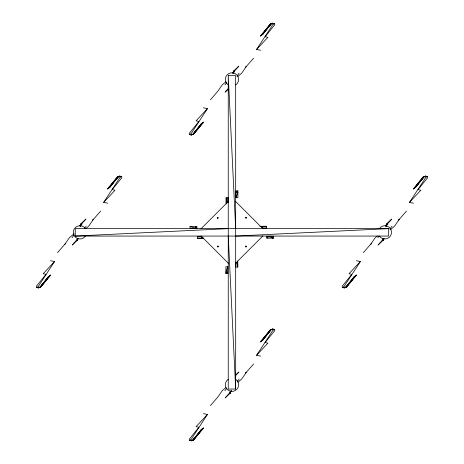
<?xml version="1.0" encoding="UTF-8"?>
<svg xmlns="http://www.w3.org/2000/svg" width="464" height="464" viewBox="0 0 464 464"><rect width="100%" height="100%" fill="white"/><g stroke="black" fill="none" stroke-linecap="round" stroke-linejoin="round"><path stroke-width="0.7" d="M227.911 202.675L228.033 197.728L226.136 197.728L226.136 203.621M236.002 262.705L235.88 267.078L237.777 267.078L237.777 261.186M236.402 196.33L236.031 197.699L237.893 197.699L237.893 190.849L236.031 190.849L236.031 197.699L237.893 192.299L236.031 192.299L237.893 190.849M226.281 272.24L225.91 273.609L227.772 273.609L227.772 266.759L225.91 266.759L225.91 273.609L227.772 272.159L225.91 272.159L227.772 266.759M77.54 238.223L76.653 240.01L72.216 245.044L77.268 240.364L77.975 238.473M230.451 391.135L229.564 392.921L225.127 397.955L230.179 393.275L231.118 390.752M383.368 238.223L382.475 240.01L378.038 245.044L383.09 240.364L383.798 238.473M76.653 240.01L77.268 240.364L78.027 238.496M229.564 392.921L230.179 393.275L231.194 390.781M382.475 240.01L383.09 240.364L383.856 238.496M77.268 240.364L78.248 238.432M230.179 393.275L231.484 390.694M383.09 240.364L384.07 238.432M80.313 226.42L81.525 224.037L85.956 219.083L80.904 223.671L79.709 226.003M233.525 72.912L234.436 71.125L238.873 66.172L233.821 70.76L232.621 73.086M386.135 226.42L387.347 224.037L391.784 219.083L386.732 223.671L385.532 226.003M80.33 226.107L81.003 224.843L82.058 224.089M233.241 73.196L233.914 71.932L233.143 73.092M386.152 226.107L386.825 224.843L387.881 224.089M54.526 261.545L43.175 273.725L46 274.346L36.366 286.259L36.476 287.442L37.978 286.903L54.526 261.545L50.483 260.704M103.652 202.391L115.002 190.228L112.178 189.637L121.812 177.753L121.701 176.569L120.199 177.103L103.652 202.391L107.7 203.18M207.437 108.634L196.086 120.814L198.917 121.435L189.277 133.348L189.393 134.531L190.89 133.992L207.437 108.634L203.394 107.793M256.563 49.48L267.914 37.317L265.089 36.726L274.723 24.841L274.613 23.658L273.11 24.192L256.563 49.48L260.611 50.269M207.437 414.456L196.086 426.636L198.917 427.257L189.277 439.17L189.393 440.359L190.89 439.814L207.437 414.456L203.394 413.615M256.563 355.302L267.914 343.14L265.089 342.548L274.723 330.664L274.613 329.481L273.11 330.014L256.563 355.302L260.611 356.091M360.354 261.545L349.003 273.725L351.828 274.346L342.188 286.259L342.304 287.442L343.801 286.903L360.354 261.545L356.306 260.704M409.48 202.391L420.825 190.228L418 189.637L427.634 177.753L427.524 176.569L426.022 177.103L409.48 202.391L413.523 203.18M80.075 226.217L81.525 224.037L80.904 223.671M232.986 73.306L234.436 71.125L233.821 70.76M385.903 226.217L387.347 224.037L386.732 223.671M80.231 226.003L81.003 224.843M386.054 226.003L386.825 224.843M100.659 211.114L93.484 219.298L88.792 226.084L85.625 228.81M253.57 58.203L246.396 66.387L241.703 73.173L238.009 76.351M253.57 364.025L246.396 372.209L241.703 378.995L238.009 382.174M406.481 211.114L399.307 219.298L394.62 226.084L390.398 229.715M57.53 252.677L64.711 244.4L69.397 237.69L74.095 233.763M363.358 252.677L370.533 244.4L375.219 237.69L377.307 235.944M71.99 237.817L74.089 234.917M224.901 84.906L226.577 82.586M224.901 390.729L226.577 388.409M377.812 237.817L379.071 236.077M84.489 228.479L86.188 226.148M236.971 76.154L239.099 73.231M237.4 381.391L239.099 379.059M389.882 229.065L392.01 226.148M117.641 177.01L109.527 187.729L118.204 176.767L119.619 176.111L121.701 176.569L119.619 176.111L117.143 177.242L107.515 188.976L108.57 188.32L118.204 176.767L108.57 188.32L117.143 177.242L119.619 176.111L120.199 177.103M40.536 286.984L48.65 276.271L39.974 287.233L41.035 286.746L50.663 275.042L49.607 275.686L39.974 287.233L41.035 286.746L49.607 275.686L40.536 286.984L38.558 287.889L36.476 287.442L38.558 287.889L41.035 286.746M270.558 24.099L262.438 34.817L271.115 23.855L272.53 23.2L274.613 23.658L272.53 23.2L270.054 24.331L260.426 36.064L261.481 35.409L271.115 23.855L261.481 35.409L270.054 24.331L272.53 23.2L273.11 24.192M193.447 134.073L202.519 122.774L193.946 133.835L191.47 134.978L189.393 134.531L191.47 134.978L193.447 134.073L201.562 123.36L192.885 134.322L193.946 133.835L203.574 122.131L202.519 122.774L192.885 134.322L203.574 122.131M193.447 439.895L201.562 429.183L192.885 440.145L191.47 440.8L189.393 440.359L191.47 440.8L193.946 439.657L203.574 427.953L202.519 428.597L192.885 440.145L202.519 428.597L193.946 439.657L191.47 440.8L190.89 439.814M423.47 177.01L415.35 187.729L424.026 176.767L425.442 176.111L427.524 176.569L425.442 176.111L422.965 177.242L413.337 188.976L414.393 188.32L424.026 176.767L414.393 188.32L422.965 177.242L425.442 176.111L426.022 177.103M346.359 286.984L355.43 275.686L346.857 286.746L344.381 287.889L342.304 287.442L344.381 287.889L346.359 286.984L354.473 276.271L345.796 287.233L346.857 286.746L356.485 275.042L355.43 275.686L345.796 287.233L356.485 275.042M270.054 330.153L261.481 341.231L260.426 341.887L270.054 330.153L272.53 329.022L274.613 329.481L272.53 329.022L270.054 330.153L271.115 329.678L262.438 340.64L270.558 329.927L261.481 341.231L271.115 329.678L260.426 341.887M210.441 99.766L217.622 91.489L222.308 84.779L225.962 81.722M210.441 405.588L217.622 397.312L222.308 390.601L225.962 387.55M107.515 188.976L118.204 176.767L117.143 177.242M260.426 36.064L271.115 23.855L270.054 24.331M413.337 188.976L424.026 176.767L422.965 177.242M39.974 287.233L50.663 275.042M203.574 427.953L192.885 440.145L193.946 439.657M228.677 88.102L225.127 92.127L228.665 88.856M235.323 375.956L238.873 371.995L235.335 375.208M200.999 228.798L228.41 201.382M217.773 218.283L218.184 217.871L217.918 217.355L217.349 217.448L217.256 218.022L217.773 218.283L217.349 217.448L218.184 217.871M246.175 218.132L246.581 217.726L246.32 217.21L245.746 217.297L245.659 217.871L246.175 218.132L245.746 217.297L246.581 217.726M217.923 246.981L218.329 246.57L218.068 246.053L217.494 246.146L217.407 246.72L217.923 246.981L217.494 246.146L218.329 246.57M246.024 246.981L246.436 246.57L246.169 246.053L245.601 246.146L245.508 246.72L246.024 246.981L245.601 246.146L246.436 246.57M235.521 263.32L262.931 235.903M245.247 67.17L246.396 66.387M92.336 220.081L93.484 219.298M398.158 220.081L399.307 219.298M245.247 372.992L246.396 372.209M64.711 244.4L65.859 243.635M370.533 244.4L371.681 243.635M75.267 236.066L388.67 236.066L388.67 228.636L75.267 228.636L75.267 236.066L228.259 228.636M235.677 236.066L388.67 228.636M259.939 226.403L266.597 226.281L266.597 228.178L262.612 228.178M201.776 236.425L197.403 236.304L197.403 238.2L203.493 238.078M266.597 228.178L262.224 228.056L262.224 226.403M266.597 226.281L260.704 226.281M197.403 238.2L203.302 238.2M228.253 75.649L235.677 75.649L235.677 389.052L228.253 389.052L228.253 75.649L235.677 228.642M226.136 197.728L226.258 202.002L227.911 202.002M226.258 202.002L227.911 202.101M196.893 228.236L190.043 228.236L190.043 226.374L196.893 226.374L196.893 228.236L195.443 226.374L195.443 228.236L190.043 226.374L191.417 226.745M266.493 236.28L273.342 236.28L273.342 238.142L266.493 238.142L266.493 236.28L267.943 238.142L267.943 236.28L273.342 238.142L271.974 237.771M236.553 262.705L237.655 262.705L237.777 267.078M236.002 262.804L237.655 262.804M235.521 201.382L262.931 228.798M200.999 235.903L228.41 263.32M343.801 286.903L344.381 287.889M190.89 133.992L191.47 134.978M37.978 286.903L38.558 287.889M272.53 329.022L273.11 330.014M228.253 236.06L235.677 389.052M228.033 197.728L228.033 202.35M262.322 226.403L262.322 228.056M237.655 260.994L237.655 262.705M235.88 263.094L235.88 264.364M226.258 202.101L226.258 203.818M201.776 236.976L201.776 238.078M201.678 236.425L201.678 238.084M235.66 379.25A6.653 6.653 0 0 1 236.965 389.168A6.653 6.653 0 0 1 226.966 389.168A6.653 6.653 0 0 1 228.271 379.25M228.271 84.97A6.653 6.653 0 0 1 226.966 75.052A6.653 6.653 0 0 1 236.965 75.052A6.653 6.653 0 0 1 235.66 84.97M379.349 228.653A6.653 6.653 0 0 1 389.261 227.348A6.653 6.653 0 0 1 389.261 237.353A6.653 6.653 0 0 1 379.349 236.048M85.469 236.048A6.653 6.653 0 0 1 75.551 237.353A6.653 6.653 0 0 1 75.551 227.348A6.653 6.653 0 0 1 85.469 228.653"/></g></svg>
